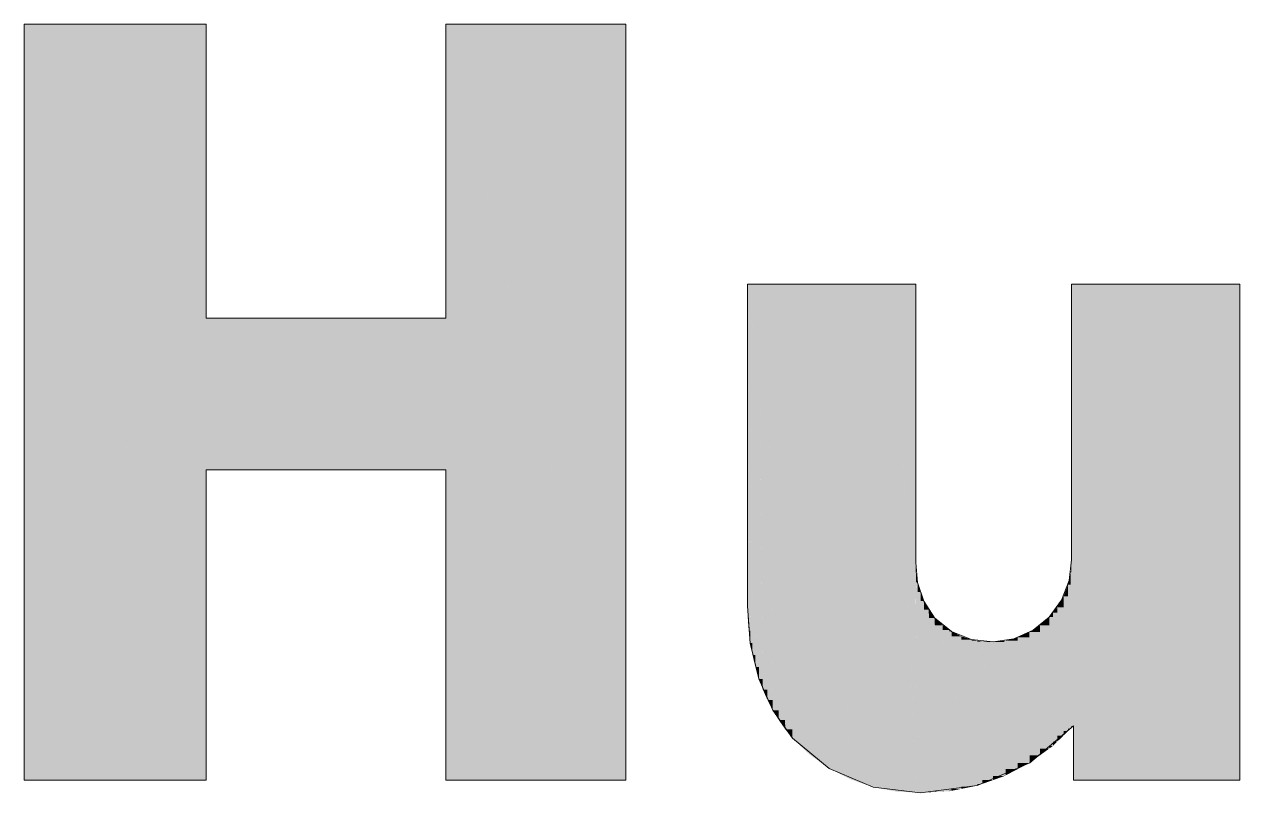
# Model space of a CAD drawing. Extents: x -1 to 1342, y -35 to 723.
# Drawn here: x 1072.6 to 1079.03, y 281.93 to 286 of the extents above; entities that cross this region are included whole.
import ezdxf

# ---------------------------------------------------------------- set-up
doc = ezdxf.new("R2010")
doc.units = 0
doc.layers.get('0').update_dxf_attribs({"lineweight": 18})
doc.layers.add('P11_Plankopf_Ausführung_AF_4_800 Plankopf', color=7, linetype='Continuous', lineweight=25)

# ---------------------------------------------------------------- blocks, each defined once
blk = doc.blocks.new('Referenz-A0SKLQSHLL', base_point=(1054.4775, 131.3883))
at = {"layer": 'P11_Plankopf_Ausführung_AF_4_800 Plankopf', "color": 0, "linetype": 'Continuous', "lineweight": 13, "ltscale": 16.9}
for p, q in [((1073.5643, 286), (1072.6026, 286)), ((1072.6026, 286), (1072.6026, 282)), ((1073.5643, 284.4452), (1073.5643, 286)), ((1075.7844, 286), (1074.833, 286)), ((1074.833, 286), (1074.833, 284.4452)), ((1075.7844, 282), (1075.7844, 286)), ((1077.3191, 284.6243), (1076.429, 284.6243)), ((1076.429, 284.6243), (1076.429, 282.9208)), ((1077.3191, 283.151), (1077.3191, 284.6243)), ((1079.0328, 284.6243), (1078.1427, 284.6243)), ((1078.1427, 284.6243), (1078.1427, 283.1663)), ((1079.0328, 282), (1079.0328, 284.6243)), ((1074.833, 284.4452), (1073.5643, 284.4452)), ((1073.5643, 282), (1073.5643, 283.6421)), ((1073.5643, 283.6421), (1074.833, 283.6421)), ((1074.833, 283.6421), (1074.833, 282)), ((1077.3191, 283.151), (1077.3284, 283.0466)), ((1078.1309, 283.0561), (1078.1427, 283.1663)), ((1077.3284, 283.0466), (1077.3621, 282.9473)), ((1078.0909, 282.9527), (1078.1309, 283.0561)), ((1077.3621, 282.9473), (1077.4182, 282.8588)), ((1078.0256, 282.8631), (1078.0909, 282.9527)), ((1076.429, 282.9208), (1076.4435, 282.7257)), ((1077.4182, 282.8588), (1077.5079, 282.787)), ((1077.9393, 282.7935), (1078.0256, 282.8631)), ((1077.5079, 282.787), (1077.6141, 282.7434)), ((1077.6141, 282.7434), (1077.7283, 282.7315)), ((1077.7283, 282.7315), (1077.8379, 282.7486)), ((1077.8379, 282.7486), (1077.9393, 282.7935)), ((1076.4435, 282.7257), (1076.4893, 282.5356)), ((1076.4893, 282.5356), (1076.5624, 282.3701)), ((1076.5624, 282.3701), (1076.6662, 282.2219)), ((1077.9217, 282.0918), (1078.1529, 282.2865)), ((1078.1529, 282.2865), (1078.1529, 282)), ((1076.6662, 282.2219), (1076.8615, 282.0618)), ((1076.8615, 282.0618), (1077.0939, 281.963)), ((1077.6447, 281.9708), (1077.9217, 282.0918)), ((1072.6026, 282), (1073.5643, 282)), ((1074.833, 282), (1075.7844, 282)), ((1077.3447, 281.9335), (1077.6447, 281.9708)), ((1078.1529, 282), (1079.0328, 282)), ((1077.0939, 281.963), (1077.3447, 281.9335))]:
    blk.add_line(p, q, dxfattribs=at)
at = {"layer": 'P11_Plankopf_Ausführung_AF_4_800 Plankopf', "color": 0, "linetype": 'Continuous', "lineweight": 0, "ltscale": 0.0169}
for points in [[(1072.6026, 282), (1073.5643, 282), (1072.6026, 286)], [(1073.5643, 284.4452), (1073.5643, 286), (1072.6026, 286)], [(1073.5643, 283.6421), (1073.1695, 283.6421), (1072.6026, 286)], [(1073.5643, 284.4452), (1073.2367, 284.4452), (1072.6026, 286)], [(1075.2028, 284.4452), (1074.833, 284.4452), (1074.833, 286)], [(1075.7844, 282), (1075.7844, 286), (1074.833, 286)], [(1076.4302, 282.9208), (1076.429, 282.9208), (1076.429, 284.6243)], [(1076.4303, 282.8555), (1076.4303, 284.6243), (1076.429, 284.6243)], [(1076.435, 282.8555), (1076.4303, 282.8555), (1076.4303, 284.6243)], [(1076.4351, 282.7905), (1076.4351, 284.6243), (1076.4303, 284.6243)], [(1076.4432, 282.7905), (1076.4351, 282.7905), (1076.4351, 284.6243)], [(1076.4435, 282.7257), (1076.4435, 284.6243), (1076.4351, 284.6243)], [(1076.4549, 282.7257), (1076.4435, 282.7257), (1076.4435, 284.6243)], [(1076.4553, 282.6616), (1076.4553, 284.6243), (1076.4435, 284.6243)], [(1076.4701, 282.6616), (1076.4553, 282.6616), (1076.4553, 284.6243)], [(1076.4706, 282.5981), (1076.4706, 284.6243), (1076.4553, 284.6243)], [(1076.4888, 282.5981), (1076.4706, 282.5981), (1076.4706, 284.6243)], [(1076.4893, 282.5356), (1076.4893, 284.6243), (1076.4706, 284.6243)], [(1076.5095, 282.5356), (1076.4893, 282.5356), (1076.4893, 284.6243)], [(1076.5101, 282.4789), (1076.5101, 284.6243), (1076.4893, 284.6243)], [(1076.5339, 282.4789), (1076.5101, 282.4789), (1076.5101, 284.6243)], [(1076.5345, 282.4236), (1076.5345, 284.6243), (1076.5101, 284.6243)], [(1076.5617, 282.4236), (1076.5345, 282.4236), (1076.5345, 284.6243)], [(1076.5624, 282.3701), (1076.5624, 284.6243), (1076.5345, 284.6243)], [(1076.5931, 282.3701), (1076.5624, 282.3701), (1076.5624, 284.6243)], [(1076.5938, 282.3185), (1076.5938, 284.6243), (1076.5624, 284.6243)], [(1076.6277, 282.3185), (1076.5938, 282.3185), (1076.5938, 284.6243)], [(1076.6284, 282.269), (1076.6284, 284.6243), (1076.5938, 284.6243)], [(1076.6655, 282.269), (1076.6284, 282.269), (1076.6284, 284.6243)], [(1076.6662, 282.2219), (1076.6662, 284.6243), (1076.6284, 284.6243)], [(1076.755, 282.2219), (1076.6662, 282.2219), (1076.6662, 284.6243)], [(1076.7582, 282.1349), (1076.7582, 284.6243), (1076.6662, 284.6243)], [(1076.8586, 282.1349), (1076.7582, 282.1349), (1076.7582, 284.6243)], [(1076.8615, 282.0618), (1076.8615, 284.6243), (1076.7582, 284.6243)], [(1076.9717, 282.0618), (1076.8615, 282.0618), (1076.8615, 284.6243)], [(1076.9742, 282.0041), (1076.9742, 284.6243), (1076.8615, 284.6243)], [(1077.0921, 282.0041), (1076.9742, 282.0041), (1076.9742, 284.6243)], [(1077.0939, 281.963), (1077.0939, 284.6243), (1076.9742, 284.6243)], [(1077.2171, 281.963), (1077.0939, 281.963), (1077.0939, 284.6243)], [(1077.2182, 281.9393), (1077.2182, 284.6243), (1077.0939, 284.6243)], [(1077.3189, 281.9393), (1077.2182, 281.9393), (1077.2182, 284.6243)], [(1077.3191, 283.151), (1077.3191, 284.6243), (1077.2182, 284.6243)], [(1077.3191, 283.151), (1077.2735, 283.151), (1077.2182, 284.6243)], [(1078.1491, 283.1663), (1078.1427, 283.1663), (1078.1427, 284.6243)], [(1078.1529, 282.2865), (1078.1529, 284.6243), (1078.1427, 284.6243)], [(1078.9368, 282.2865), (1078.1529, 282.2865), (1078.1529, 284.6243)], [(1079.0328, 282), (1079.0328, 284.6243), (1078.1529, 284.6243)], [(1073.5643, 283.6421), (1073.5643, 284.4452), (1073.2367, 284.4452)], [(1073.5643, 283.6421), (1074.833, 283.6421), (1073.5643, 284.4452)], [(1074.833, 283.6421), (1074.833, 284.4452), (1073.5643, 284.4452)], [(1075.7844, 282), (1075.2028, 284.4452), (1074.833, 284.4452)], [(1075.1455, 283.6421), (1074.833, 283.6421), (1074.833, 284.4452)], [(1073.5643, 282), (1073.5643, 283.6421), (1073.1695, 283.6421)], [(1074.833, 282), (1075.7844, 282), (1074.833, 283.6421)], [(1075.7844, 282), (1075.1455, 283.6421), (1074.833, 283.6421)], [(1077.3191, 281.9347), (1077.3191, 283.151), (1077.2735, 283.151)], [(1077.3206, 281.9347), (1077.3191, 281.9347), (1077.3191, 283.151)], [(1077.3206, 283.0985), (1077.3192, 283.0985), (1077.3191, 283.151)], [(1078.1427, 283.0998), (1078.1391, 283.0998), (1078.1427, 283.1663)], [(1078.1529, 282.2865), (1078.1491, 283.1663), (1078.1427, 283.1663)], [(1078.1529, 282.2865), (1078.1427, 282.2865), (1078.1427, 283.1663)], [(1077.3206, 281.9346), (1077.3206, 283.0985), (1077.3192, 283.0985)], [(1077.3284, 281.9346), (1077.3206, 281.9346), (1077.3206, 283.0985)], [(1077.3284, 283.0466), (1077.321, 283.0466), (1077.3206, 283.0985)], [(1078.1391, 283.0346), (1078.1251, 283.0346), (1078.1391, 283.0998)], [(1078.1427, 282.2765), (1078.1391, 282.2765), (1078.1391, 283.0998)], [(1078.1427, 282.2765), (1078.1427, 283.0998), (1078.1391, 283.0998)], [(1077.3284, 281.9342), (1077.3284, 283.0466), (1077.321, 283.0466)], [(1077.3423, 281.9342), (1077.3284, 281.9342), (1077.3284, 283.0466)], [(1077.3423, 282.9959), (1077.329, 282.9959), (1077.3284, 283.0466)], [(1077.3423, 281.9336), (1077.3423, 282.9959), (1077.329, 282.9959)], [(1077.3447, 281.9336), (1077.3423, 281.9336), (1077.3423, 282.9959)], [(1077.3447, 282.99), (1077.3423, 282.99), (1077.3423, 282.9959)], [(1078.1251, 282.9725), (1078.1011, 282.9725), (1078.1251, 283.0346)], [(1078.1391, 282.273), (1078.1251, 282.273), (1078.1251, 283.0346)], [(1078.1391, 282.273), (1078.1391, 283.0346), (1078.1251, 283.0346)], [(1077.3447, 281.9335), (1077.3447, 282.99), (1077.3423, 282.99)], [(1077.3621, 281.9344), (1077.3447, 281.9344), (1077.3447, 282.99)], [(1077.3621, 282.9473), (1077.3454, 282.9473), (1077.3447, 282.99)], [(1077.3621, 281.9344), (1077.3621, 282.9473), (1077.3454, 282.9473)], [(1077.3875, 281.9357), (1077.3621, 281.9357), (1077.3621, 282.9473)], [(1077.3875, 282.9014), (1077.3632, 282.9014), (1077.3621, 282.9473)], [(1078.1011, 282.9148), (1078.0676, 282.9148), (1078.1011, 282.9725)], [(1078.1251, 282.2594), (1078.1011, 282.2594), (1078.1011, 282.9725)], [(1078.1251, 282.2594), (1078.1251, 282.9725), (1078.1011, 282.9725)], [(1076.4303, 282.8555), (1076.4302, 282.9208), (1076.429, 282.9208)], [(1077.3875, 281.9357), (1077.3875, 282.9014), (1077.3632, 282.9014)], [(1077.4182, 281.9373), (1077.3875, 281.9373), (1077.3875, 282.9014)], [(1077.4182, 282.8588), (1077.3889, 282.8588), (1077.3875, 282.9014)], [(1078.0443, 282.8631), (1078.0256, 282.8631), (1078.0443, 282.8862)], [(1078.0676, 282.8862), (1078.0443, 282.8862), (1078.0676, 282.9148)], [(1078.0676, 282.2035), (1078.0443, 282.2035), (1078.0443, 282.8862)], [(1078.0676, 282.2035), (1078.0676, 282.8862), (1078.0443, 282.8862)], [(1078.1011, 282.236), (1078.0676, 282.236), (1078.0676, 282.9148)], [(1078.1011, 282.236), (1078.1011, 282.9148), (1078.0676, 282.9148)], [(1076.4351, 282.7905), (1076.435, 282.8555), (1076.4303, 282.8555)], [(1077.4182, 281.9373), (1077.4182, 282.8588), (1077.3889, 282.8588)], [(1077.4605, 281.9395), (1077.4182, 281.9395), (1077.4182, 282.8588)], [(1077.4605, 282.8197), (1077.42, 282.8197), (1077.4182, 282.8588)], [(1077.4605, 281.9395), (1077.4605, 282.8197), (1077.42, 282.8197)], [(1077.496, 281.9413), (1077.4605, 281.9413), (1077.4605, 282.8197)], [(1077.496, 282.7952), (1077.4615, 282.7952), (1077.4605, 282.8197)], [(1077.976, 282.7835), (1077.9217, 282.7835), (1077.976, 282.8186)], [(1078.0256, 282.8186), (1077.976, 282.8186), (1078.0256, 282.8631)], [(1078.0256, 282.1672), (1077.976, 282.1672), (1077.976, 282.8186)], [(1078.0256, 282.1672), (1078.0256, 282.8186), (1077.976, 282.8186)], [(1078.0443, 282.1808), (1078.0256, 282.1808), (1078.0256, 282.8631)], [(1078.0443, 282.1808), (1078.0443, 282.8631), (1078.0256, 282.8631)], [(1076.4435, 282.7257), (1076.4432, 282.7905), (1076.4351, 282.7905)], [(1077.496, 281.9413), (1077.496, 282.7952), (1077.4615, 282.7952)], [(1077.5079, 281.9437), (1077.496, 281.9437), (1077.496, 282.7952)], [(1077.5079, 282.787), (1077.4961, 282.787), (1077.496, 282.7952)], [(1077.5079, 281.9437), (1077.5079, 282.787), (1077.4961, 282.787)], [(1077.5595, 281.9539), (1077.5079, 281.9539), (1077.5079, 282.787)], [(1077.5595, 282.7614), (1077.5095, 282.7614), (1077.5079, 282.787)], [(1077.5595, 281.9539), (1077.5595, 282.7614), (1077.5095, 282.7614)], [(1077.6141, 281.9648), (1077.5595, 281.9648), (1077.5595, 282.7614)], [(1077.6141, 282.7434), (1077.5607, 282.7434), (1077.5595, 282.7614)], [(1077.6141, 281.9648), (1077.6141, 282.7434), (1077.5607, 282.7434)], [(1077.6447, 281.9708), (1077.6141, 281.9708), (1077.6141, 282.7434)], [(1077.6447, 282.738), (1077.6143, 282.738), (1077.6141, 282.7434)], [(1077.6447, 281.9708), (1077.6447, 282.738), (1077.6143, 282.738)], [(1077.6708, 281.9801), (1077.6447, 281.9801), (1077.6447, 282.738)], [(1077.6708, 282.7334), (1077.6448, 282.7334), (1077.6447, 282.738)], [(1077.7875, 282.7315), (1077.7283, 282.7315), (1077.7875, 282.7376)], [(1077.7946, 282.7376), (1077.7875, 282.7376), (1077.7946, 282.7383)], [(1077.7946, 282.0251), (1077.7875, 282.0251), (1077.7875, 282.7376)], [(1077.7946, 282.0251), (1077.7946, 282.7376), (1077.7875, 282.7376)], [(1077.859, 282.7383), (1077.7946, 282.7383), (1077.859, 282.7555)], [(1077.859, 282.0589), (1077.7946, 282.0589), (1077.7946, 282.7383)], [(1077.859, 282.0589), (1077.859, 282.7383), (1077.7946, 282.7383)], [(1077.92, 282.7555), (1077.859, 282.7555), (1077.92, 282.7824)], [(1077.92, 282.0909), (1077.859, 282.0909), (1077.859, 282.7555)], [(1077.92, 282.0909), (1077.92, 282.7555), (1077.859, 282.7555)], [(1077.9217, 282.7824), (1077.92, 282.7824), (1077.9217, 282.7835)], [(1077.9217, 282.0918), (1077.92, 282.0918), (1077.92, 282.7824)], [(1077.9217, 282.0918), (1077.9217, 282.7824), (1077.92, 282.7824)], [(1077.976, 282.1312), (1077.9217, 282.1312), (1077.9217, 282.7835)], [(1077.976, 282.1312), (1077.976, 282.7835), (1077.9217, 282.7835)], [(1076.4553, 282.6616), (1076.4549, 282.7257), (1076.4435, 282.7257)], [(1077.6708, 281.9801), (1077.6708, 282.7334), (1077.6448, 282.7334)], [(1077.7283, 282.0004), (1077.6708, 282.0004), (1077.6708, 282.7334)], [(1077.7283, 282.7315), (1077.671, 282.7315), (1077.6708, 282.7334)], [(1077.7283, 282.0004), (1077.7283, 282.7315), (1077.671, 282.7315)], [(1077.7875, 282.0213), (1077.7283, 282.0213), (1077.7283, 282.7315)], [(1077.7875, 282.0213), (1077.7875, 282.7315), (1077.7283, 282.7315)], [(1076.4706, 282.5981), (1076.4701, 282.6616), (1076.4553, 282.6616)], [(1076.4893, 282.5356), (1076.4888, 282.5981), (1076.4706, 282.5981)], [(1076.5101, 282.4789), (1076.5095, 282.5356), (1076.4893, 282.5356)], [(1076.5345, 282.4236), (1076.5339, 282.4789), (1076.5101, 282.4789)], [(1076.5624, 282.3701), (1076.5617, 282.4236), (1076.5345, 282.4236)], [(1076.5938, 282.3185), (1076.5931, 282.3701), (1076.5624, 282.3701)], [(1076.6284, 282.269), (1076.6277, 282.3185), (1076.5938, 282.3185)], [(1076.6662, 282.2219), (1076.6655, 282.269), (1076.6284, 282.269)], [(1078.0676, 282.2035), (1078.1011, 282.236), (1078.0676, 282.236)], [(1078.1011, 282.236), (1078.1251, 282.2594), (1078.1011, 282.2594)], [(1078.1251, 282.2594), (1078.1391, 282.273), (1078.1251, 282.273)], [(1078.1391, 282.273), (1078.1427, 282.2765), (1078.1391, 282.2765)], [(1078.1427, 282.2765), (1078.1529, 282.2865), (1078.1427, 282.2865)], [(1079.0328, 282), (1078.9368, 282.2865), (1078.1529, 282.2865)], [(1078.1529, 282), (1079.0328, 282), (1078.1529, 282.2865)], [(1076.7582, 282.1349), (1076.755, 282.2219), (1076.6662, 282.2219)], [(1077.976, 282.1312), (1078.0256, 282.1672), (1077.976, 282.1672)], [(1078.0256, 282.1672), (1078.0443, 282.1808), (1078.0256, 282.1808)], [(1078.0443, 282.1808), (1078.0676, 282.2035), (1078.0443, 282.2035)], [(1076.8615, 282.0618), (1076.8586, 282.1349), (1076.7582, 282.1349)], [(1077.9217, 282.0918), (1077.976, 282.1312), (1077.9217, 282.1312)], [(1076.9742, 282.0041), (1076.9717, 282.0618), (1076.8615, 282.0618)], [(1077.7946, 282.0251), (1077.859, 282.0589), (1077.7946, 282.0589)], [(1077.859, 282.0589), (1077.92, 282.0909), (1077.859, 282.0909)], [(1077.92, 282.0909), (1077.9217, 282.0918), (1077.92, 282.0918)], [(1077.0939, 281.963), (1077.0921, 282.0041), (1076.9742, 282.0041)], [(1077.6141, 281.9648), (1077.6447, 281.9708), (1077.6141, 281.9708)], [(1077.6447, 281.9708), (1077.6708, 281.9801), (1077.6447, 281.9801)], [(1077.6708, 281.9801), (1077.7283, 282.0004), (1077.6708, 282.0004)], [(1077.7283, 282.0004), (1077.7875, 282.0213), (1077.7283, 282.0213)], [(1077.7875, 282.0213), (1077.7946, 282.0251), (1077.7875, 282.0251)], [(1077.2182, 281.9393), (1077.2171, 281.963), (1077.0939, 281.963)], [(1077.3191, 281.9347), (1077.3189, 281.9393), (1077.2182, 281.9393)], [(1077.3206, 281.9346), (1077.3206, 281.9347), (1077.3191, 281.9347)], [(1077.3284, 281.9342), (1077.3284, 281.9346), (1077.3206, 281.9346)], [(1077.3423, 281.9336), (1077.3423, 281.9342), (1077.3284, 281.9342)], [(1077.3447, 281.9335), (1077.3447, 281.9336), (1077.3423, 281.9336)], [(1077.3447, 281.9335), (1077.3621, 281.9344), (1077.3447, 281.9344)], [(1077.3621, 281.9344), (1077.3875, 281.9357), (1077.3621, 281.9357)], [(1077.3875, 281.9357), (1077.4182, 281.9373), (1077.3875, 281.9373)], [(1077.4182, 281.9373), (1077.4605, 281.9395), (1077.4182, 281.9395)], [(1077.4605, 281.9395), (1077.496, 281.9413), (1077.4605, 281.9413)], [(1077.496, 281.9413), (1077.5079, 281.9437), (1077.496, 281.9437)], [(1077.5079, 281.9437), (1077.5595, 281.9539), (1077.5079, 281.9539)], [(1077.5595, 281.9539), (1077.6141, 281.9648), (1077.5595, 281.9648)]]:
    blk.add_solid(points, dxfattribs=at)

msp = doc.modelspace()

# ---------------------------------------------------------------- block references
at = {"color": 8, "lineweight": 25, "ltscale": 0.25, "true_color": 0x808080}
msp.add_blockref('Referenz-A0SKLQSHLL', (1054.4775, 131.3883), dxfattribs=at)

doc.saveas('drawing.dxf')
